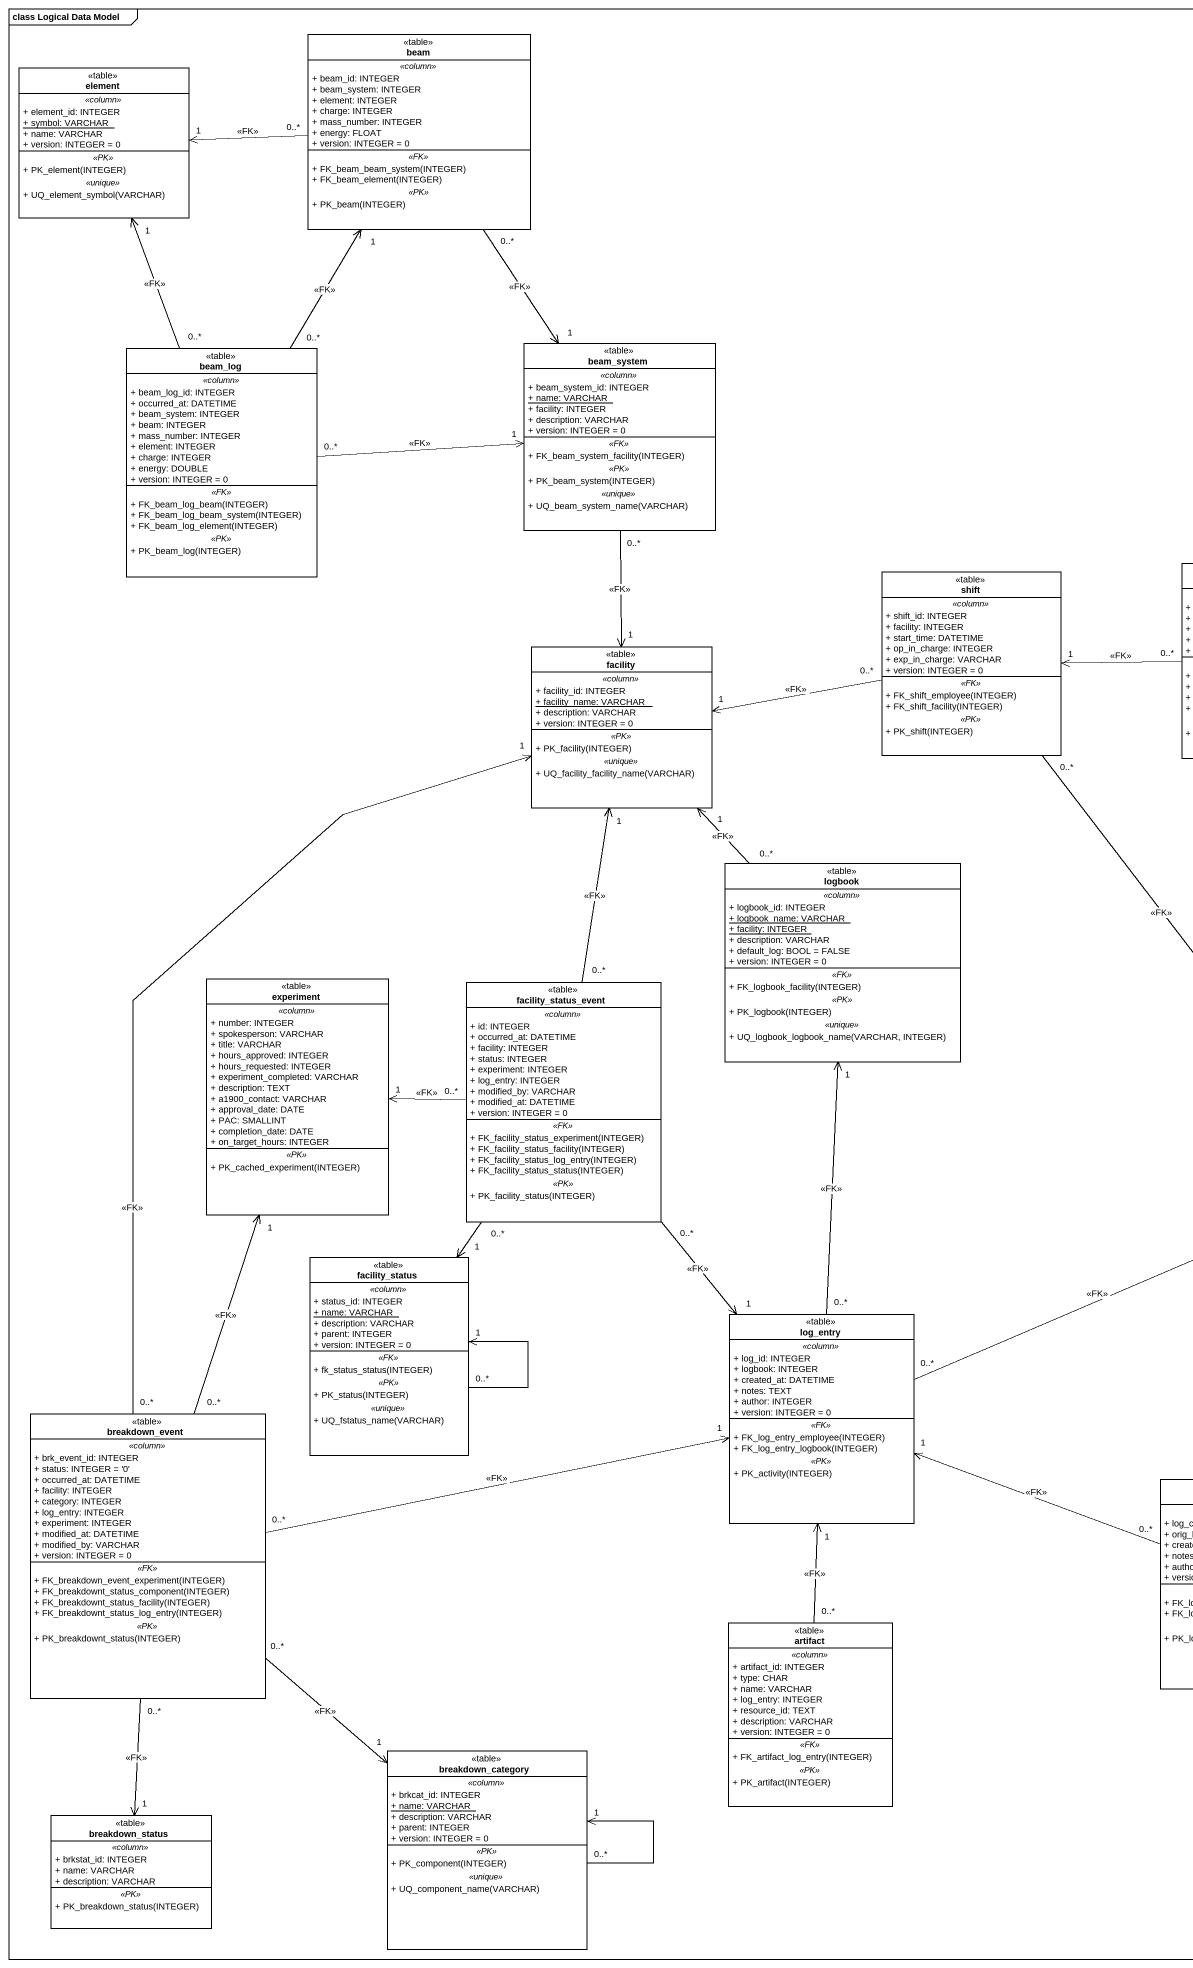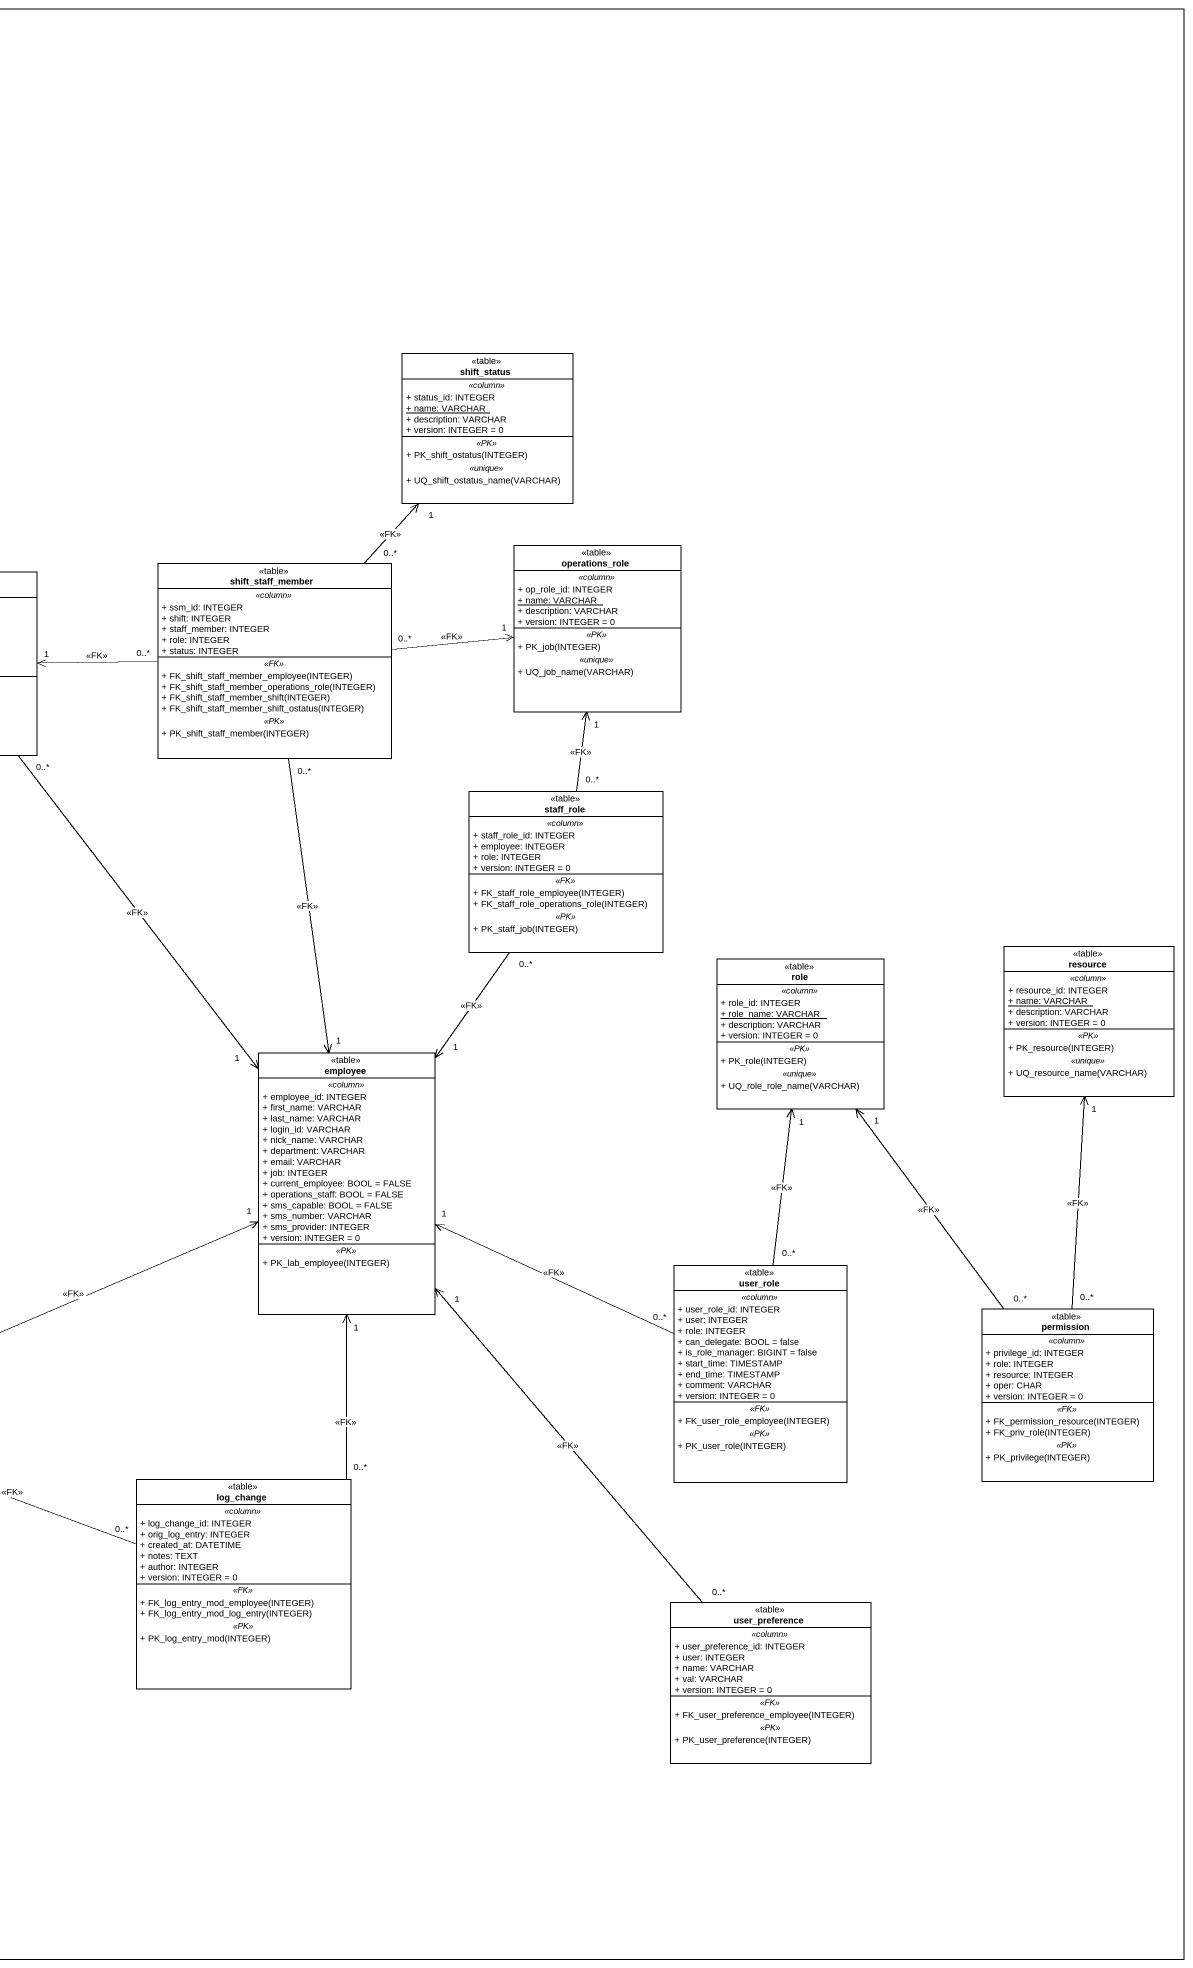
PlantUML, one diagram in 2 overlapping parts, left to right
@startuml
mainframe class Logical Data Model
hide circle
hide empty members
skinparam classAttributeIconSize 0
class beam <<table>> {
  .. <<column>> ..
  + beam_id: INTEGER
  + beam_system: INTEGER
  + element: INTEGER
  + charge: INTEGER
  + mass_number: INTEGER
  + energy: FLOAT
  + version: INTEGER = 0
  .. <<FK>> ..
  + FK_beam_beam_system(INTEGER)
  + FK_beam_element(INTEGER)
  .. <<PK>> ..
  + PK_beam(INTEGER)
}
class element <<table>> {
  .. <<column>> ..
  + element_id: INTEGER
  {static} + symbol: VARCHAR
  + name: VARCHAR
  + version: INTEGER = 0
  .. <<PK>> ..
  + PK_element(INTEGER)
  .. <<unique>> ..
  + UQ_element_symbol(VARCHAR)
}
class beam_log <<table>> {
  .. <<column>> ..
  + beam_log_id: INTEGER
  + occurred_at: DATETIME
  + beam_system: INTEGER
  + beam: INTEGER
  + mass_number: INTEGER
  + element: INTEGER
  + charge: INTEGER
  + energy: DOUBLE
  + version: INTEGER = 0
  .. <<FK>> ..
  + FK_beam_log_beam(INTEGER)
  + FK_beam_log_beam_system(INTEGER)
  + FK_beam_log_element(INTEGER)
  .. <<PK>> ..
  + PK_beam_log(INTEGER)
}
class beam_system <<table>> {
  .. <<column>> ..
  + beam_system_id: INTEGER
  {static} + name: VARCHAR
  + facility: INTEGER
  + description: VARCHAR
  + version: INTEGER = 0
  .. <<FK>> ..
  + FK_beam_system_facility(INTEGER)
  .. <<PK>> ..
  + PK_beam_system(INTEGER)
  .. <<unique>> ..
  + UQ_beam_system_name(VARCHAR)
}
class shift_status <<table>> {
  .. <<column>> ..
  + status_id: INTEGER
  {static} + name: VARCHAR
  + description: VARCHAR
  + version: INTEGER = 0
  .. <<PK>> ..
  + PK_shift_ostatus(INTEGER)
  .. <<unique>> ..
  + UQ_shift_ostatus_name(VARCHAR)
}
class shift_staff_member <<table>> {
  .. <<column>> ..
  + ssm_id: INTEGER
  + shift: INTEGER
  + staff_member: INTEGER
  + role: INTEGER
  + status: INTEGER
  .. <<FK>> ..
  + FK_shift_staff_member_employee(INTEGER)
  + FK_shift_staff_member_operations_role(INTEGER)
  + FK_shift_staff_member_shift(INTEGER)
  + FK_shift_staff_member_shift_ostatus(INTEGER)
  .. <<PK>> ..
  + PK_shift_staff_member(INTEGER)
}
class operations_role <<table>> {
  .. <<column>> ..
  + op_role_id: INTEGER
  {static} + name: VARCHAR
  + description: VARCHAR
  + version: INTEGER = 0
  .. <<PK>> ..
  + PK_job(INTEGER)
  .. <<unique>> ..
  + UQ_job_name(VARCHAR)
}
class shift <<table>> {
  .. <<column>> ..
  + shift_id: INTEGER
  + facility: INTEGER
  + start_time: DATETIME
  + op_in_charge: INTEGER
  + exp_in_charge: VARCHAR
  + version: INTEGER = 0
  .. <<FK>> ..
  + FK_shift_employee(INTEGER)
  + FK_shift_facility(INTEGER)
  .. <<PK>> ..
  + PK_shift(INTEGER)
}
class facility <<table>> {
  .. <<column>> ..
  + facility_id: INTEGER
  {static} + facility_name: VARCHAR
  + description: VARCHAR
  + version: INTEGER = 0
  .. <<PK>> ..
  + PK_facility(INTEGER)
  .. <<unique>> ..
  + UQ_facility_facility_name(VARCHAR)
}
class staff_role <<table>> {
  .. <<column>> ..
  + staff_role_id: INTEGER
  + employee: INTEGER
  + role: INTEGER
  + version: INTEGER = 0
  .. <<FK>> ..
  + FK_staff_role_employee(INTEGER)
  + FK_staff_role_operations_role(INTEGER)
  .. <<PK>> ..
  + PK_staff_job(INTEGER)
}
class logbook <<table>> {
  .. <<column>> ..
  + logbook_id: INTEGER
  {static} + logbook_name: VARCHAR
  {static} + facility: INTEGER
  + description: VARCHAR
  + default_log: BOOL = FALSE
  + version: INTEGER = 0
  .. <<FK>> ..
  + FK_logbook_facility(INTEGER)
  .. <<PK>> ..
  + PK_logbook(INTEGER)
  .. <<unique>> ..
  + UQ_logbook_logbook_name(VARCHAR, INTEGER)
}
class resource <<table>> {
  .. <<column>> ..
  + resource_id: INTEGER
  {static} + name: VARCHAR
  + description: VARCHAR
  + version: INTEGER = 0
  .. <<PK>> ..
  + PK_resource(INTEGER)
  .. <<unique>> ..
  + UQ_resource_name(VARCHAR)
}
class experiment <<table>> {
  .. <<column>> ..
  + number: INTEGER
  + spokesperson: VARCHAR
  + title: VARCHAR
  + hours_approved: INTEGER
  + hours_requested: INTEGER
  + experiment_completed: VARCHAR
  + description: TEXT
  + a1900_contact: VARCHAR
  + approval_date: DATE
  + PAC: SMALLINT
  + completion_date: DATE
  + on_target_hours: INTEGER
  .. <<PK>> ..
  + PK_cached_experiment(INTEGER)
}
class facility_status_event <<table>> {
  .. <<column>> ..
  + id: INTEGER
  + occurred_at: DATETIME
  + facility: INTEGER
  + status: INTEGER
  + experiment: INTEGER
  + log_entry: INTEGER
  + modified_by: VARCHAR
  + modified_at: DATETIME
  + version: INTEGER = 0
  .. <<FK>> ..
  + FK_facility_status_experiment(INTEGER)
  + FK_facility_status_facility(INTEGER)
  + FK_facility_status_log_entry(INTEGER)
  + FK_facility_status_status(INTEGER)
  .. <<PK>> ..
  + PK_facility_status(INTEGER)
}
class role <<table>> {
  .. <<column>> ..
  + role_id: INTEGER
  {static} + role_name: VARCHAR
  + description: VARCHAR
  + version: INTEGER = 0
  .. <<PK>> ..
  + PK_role(INTEGER)
  .. <<unique>> ..
  + UQ_role_role_name(VARCHAR)
}
class employee <<table>> {
  .. <<column>> ..
  + employee_id: INTEGER
  + first_name: VARCHAR
  + last_name: VARCHAR
  + login_id: VARCHAR
  + nick_name: VARCHAR
  + department: VARCHAR
  + email: VARCHAR
  + job: INTEGER
  + current_employee: BOOL = FALSE
  + operations_staff: BOOL = FALSE
  + sms_capable: BOOL = FALSE
  + sms_number: VARCHAR
  + sms_provider: INTEGER
  + version: INTEGER = 0
  .. <<PK>> ..
  + PK_lab_employee(INTEGER)
}
class facility_status <<table>> {
  .. <<column>> ..
  + status_id: INTEGER
  {static} + name: VARCHAR
  + description: VARCHAR
  + parent: INTEGER
  + version: INTEGER = 0
  .. <<FK>> ..
  + fk_status_status(INTEGER)
  .. <<PK>> ..
  + PK_status(INTEGER)
  .. <<unique>> ..
  + UQ_fstatus_name(VARCHAR)
}
class user_role <<table>> {
  .. <<column>> ..
  + user_role_id: INTEGER
  + user: INTEGER
  + role: INTEGER
  + can_delegate: BOOL = false
  + is_role_manager: BIGINT = false
  + start_time: TIMESTAMP
  + end_time: TIMESTAMP
  + comment: VARCHAR
  + version: INTEGER = 0
  .. <<FK>> ..
  + FK_user_role_employee(INTEGER)
  .. <<PK>> ..
  + PK_user_role(INTEGER)
}
class log_entry <<table>> {
  .. <<column>> ..
  + log_id: INTEGER
  + logbook: INTEGER
  + created_at: DATETIME
  + notes: TEXT
  + author: INTEGER
  + version: INTEGER = 0
  .. <<FK>> ..
  + FK_log_entry_employee(INTEGER)
  + FK_log_entry_logbook(INTEGER)
  .. <<PK>> ..
  + PK_activity(INTEGER)
}
class permission <<table>> {
  .. <<column>> ..
  + privilege_id: INTEGER
  + role: INTEGER
  + resource: INTEGER
  + oper: CHAR
  + version: INTEGER = 0
  .. <<FK>> ..
  + FK_permission_resource(INTEGER)
  + FK_priv_role(INTEGER)
  .. <<PK>> ..
  + PK_privilege(INTEGER)
}
class breakdown_event <<table>> {
  .. <<column>> ..
  + brk_event_id: INTEGER
  + status: INTEGER = '0'
  + occurred_at: DATETIME
  + facility: INTEGER
  + category: INTEGER
  + log_entry: INTEGER
  + experiment: INTEGER
  + modified_at: DATETIME
  + modified_by: VARCHAR
  + version: INTEGER = 0
  .. <<FK>> ..
  + FK_breakdown_event_experiment(INTEGER)
  + FK_breakdownt_status_component(INTEGER)
  + FK_breakdownt_status_facility(INTEGER)
  + FK_breakdownt_status_log_entry(INTEGER)
  .. <<PK>> ..
  + PK_breakdownt_status(INTEGER)
}
class log_change <<table>> {
  .. <<column>> ..
  + log_change_id: INTEGER
  + orig_log_entry: INTEGER
  + created_at: DATETIME
  + notes: TEXT
  + author: INTEGER
  + version: INTEGER = 0
  .. <<FK>> ..
  + FK_log_entry_mod_employee(INTEGER)
  + FK_log_entry_mod_log_entry(INTEGER)
  .. <<PK>> ..
  + PK_log_entry_mod(INTEGER)
}
class user_preference <<table>> {
  .. <<column>> ..
  + user_preference_id: INTEGER
  + user: INTEGER
  + name: VARCHAR
  + val: VARCHAR
  + version: INTEGER = 0
  .. <<FK>> ..
  + FK_user_preference_employee(INTEGER)
  .. <<PK>> ..
  + PK_user_preference(INTEGER)
}
class "artifact" as artifact_ <<table>> {
  .. <<column>> ..
  + artifact_id: INTEGER
  + type: CHAR
  + name: VARCHAR
  + log_entry: INTEGER
  + resource_id: TEXT
  + description: VARCHAR
  + version: INTEGER = 0
  .. <<FK>> ..
  + FK_artifact_log_entry(INTEGER)
  .. <<PK>> ..
  + PK_artifact(INTEGER)
}
class breakdown_category <<table>> {
  .. <<column>> ..
  + brkcat_id: INTEGER
  {static} + name: VARCHAR
  + description: VARCHAR
  + parent: INTEGER
  + version: INTEGER = 0
  .. <<PK>> ..
  + PK_component(INTEGER)
  .. <<unique>> ..
  + UQ_component_name(VARCHAR)
}
class breakdown_status <<table>> {
  .. <<column>> ..
  + brkstat_id: INTEGER
  + name: VARCHAR
  + description: VARCHAR
  .. <<PK>> ..
  + PK_breakdown_status(INTEGER)
}
beam "0..*" -left-> "1" element : <<FK>>
beam "0..*" --> "1" beam_system : <<FK>>
beam_log "0..*" -up-> "1" beam : <<FK>>
beam_log "0..*" -up-> "1" element : <<FK>>
beam_log "0..*" -right-> "1" beam_system : <<FK>>
beam_system "0..*" --> "1" facility : <<FK>>
shift_staff_member "0..*" -up-> "1" shift_status : <<FK>>
shift_staff_member "0..*" -right-> "1" operations_role : <<FK>>
shift_staff_member "0..*" -left-> "1" shift : <<FK>>
shift_staff_member "0..*" --> "1" employee : <<FK>>
shift "0..*" -left-> "1" facility : <<FK>>
shift "0..*" --> "1" employee : <<FK>>
staff_role "0..*" -up-> "1" operations_role : <<FK>>
staff_role "0..*" --> "1" employee : <<FK>>
logbook "0..*" -up-> "1" facility : <<FK>>
facility_status_event "0..*" -up-> "1" facility : <<FK>>
facility_status_event "0..*" -left-> "1" experiment : <<FK>>
facility_status_event "0..*" --> "1" facility_status
facility_status_event "0..*" --> "1" log_entry : <<FK>>
facility_status "0..*" --> "1" facility_status
user_role "0..*" -up-> "1" role : <<FK>>
user_role "0..*" -left-> "1" employee : <<FK>>
log_entry "0..*" -up-> "1" logbook : <<FK>>
log_entry "0..*" -right-> "1" employee : <<FK>>
permission "0..*" -up-> "1" resource : <<FK>>
permission "0..*" -up-> "1" role : <<FK>>
breakdown_event "0..*" -up-> "1" facility : <<FK>>
breakdown_event "0..*" -up-> "1" experiment : <<FK>>
breakdown_event "0..*" -right-> "1" log_entry : <<FK>>
breakdown_event "0..*" --> "1" breakdown_category : <<FK>>
breakdown_event "0..*" --> "1" breakdown_status : <<FK>>
log_change "0..*" -up-> "1" employee : <<FK>>
log_change "0..*" -left-> "1" log_entry : <<FK>>
user_preference "0..*" -up-> "1" employee : <<FK>>
artifact_ "0..*" -up-> "1" log_entry : <<FK>>
breakdown_category "0..*" --> "1" breakdown_category
@enduml
